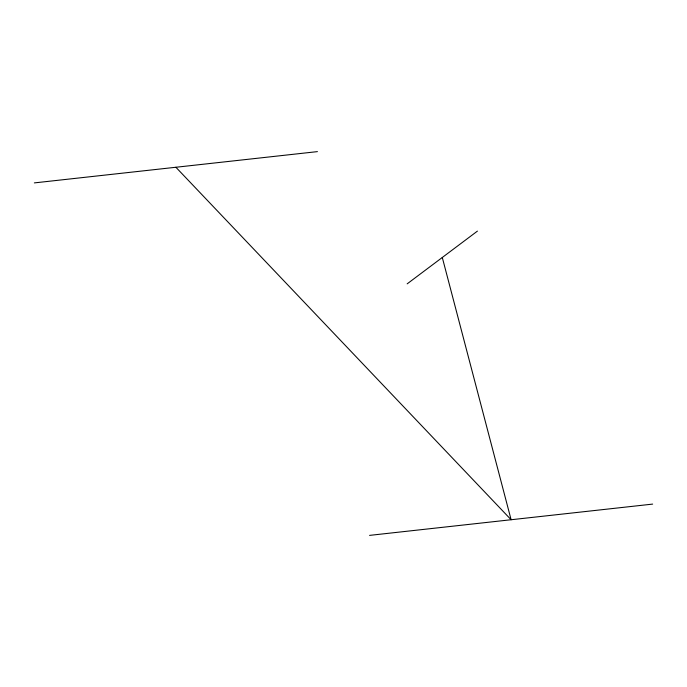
<?xml version="1.0" encoding="UTF-8"?>
<svg xmlns="http://www.w3.org/2000/svg" width="687" height="687" viewBox="0 0 687 687"><rect width="100%" height="100%" fill="white"/><g stroke="black" fill="none" stroke-linecap="round" stroke-linejoin="round"><path stroke-width="1.03" d="M407.168 283.851L477.422 231.115M34.35 182.897L317.428 151.621M369.572 535.379L652.65 504.103M175.889 167.259L511.111 519.741L442.291 257.479"/></g></svg>
